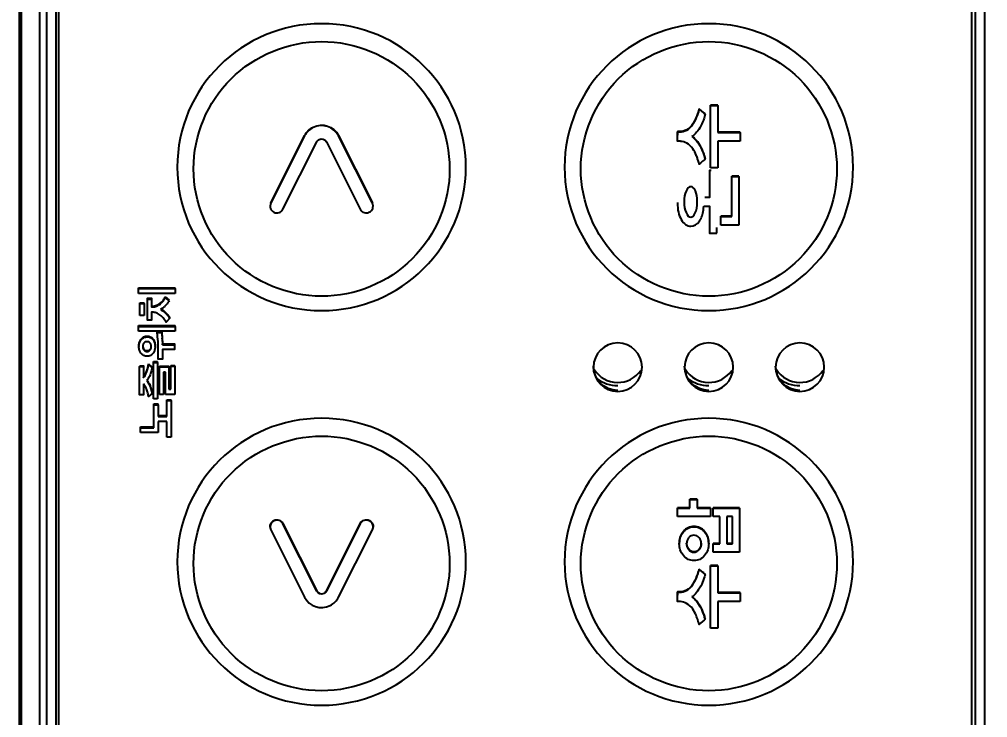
# Model space of a CAD drawing. Header units: millimetres. Extents: x 28 to 2974, y 8 to 3716.
# Drawn here: x 919.9 to 973.6, y 1192.7 to 1231.4 of the extents above; entities that cross this region are included whole.
import ezdxf

# ---------------------------------------------------------------- set-up
doc = ezdxf.new("R2010")
doc.units = ezdxf.units.MM
doc.layers.get('Defpoints').update_dxf_attribs({"linetype": 'CONTINUOUS'})
doc.layers.add('1LINE', color=7, linetype='CONTINUOUS')
doc.styles.add('Annotative', font='malgun.ttf')
doc.dimstyles.new('WOO', dxfattribs={"dimtxt": 20, "dimasz": 2, "dimexe": 1.25, "dimexo": 0.3, "dimgap": 1, "dimtad": 1, "dimdec": 1, "dimzin": 1, "dimdsep": 46, "dimtxsty": 'Annotative', "dimcen": 0, "dimclrd": 1, "dimclre": 1, "dimclrt": 2, "dimadec": 0, "dimazin": 0, "dimtfac": 1, "dimtdec": 1, "dimtofl": 0, "dimtmove": 0, "dimatfit": 3, "dimfxl": 0, "dimarcsym": 0})

# ---------------------------------------------------------------- blocks, each defined once
blk = doc.blocks.new('*D14')
at = {"layer": '1LINE', "color": 1, "lineweight": -2}
for p, q in [((919.938, 1293.155), (919.938, 1507.211)), ((1389.18, 1168.858), (1389.18, 1507.211)), ((921.938, 1505.961), (1387.18, 1505.961))]:
    blk.add_line(p, q, dxfattribs=at)
at = {"layer": '1LINE', "color": 1}
for points in [[(921.938, 1506.294), (921.938, 1505.627), (919.938, 1505.961)], [(1387.18, 1506.294), (1387.18, 1505.627), (1389.18, 1505.961)]]:
    blk.add_solid(points, dxfattribs=at)
at = {"layer": 'Defpoints', "color": 0}
for p in [(1389.18, 1505.961), (919.938, 1292.855), (1389.18, 1168.558)]:
    blk.add_point(p, dxfattribs=at)
at = {"layer": '1LINE', "color": 2, "insert": (1154.559, 1517.294), "char_height": 20, "attachment_point": 5, "style": 'Annotative'}
blk.add_mtext('469', dxfattribs=at)

msp = doc.modelspace()

# ---------------------------------------------------------------- linework, layer by layer
at = {"layer": '1LINE', "linetype": 'Continuous'}
for p, q in [((919.863, 1071.253), (919.863, 1294.559)), ((919.903, 1071.223), (919.903, 1293.064)), ((919.973, 1070.803), (919.973, 1292.645)), ((920.973, 1292.57), (920.973, 1070.7)), ((921.883, 1266.099), (921.883, 1070.674)), ((972.883, 1070.674), (972.883, 1266.099)), ((921.383, 1070.622), (921.383, 1266.047)), ((973.383, 1266.047), (973.383, 1070.622)), ((957.841, 1226.213), (957.561, 1226.449)), ((957.561, 1226.428), (957.561, 1226.449)), ((958.596, 1226.653), (958.197, 1226.653)), ((958.197, 1226.632), (958.197, 1226.653)), ((958.596, 1226.632), (958.596, 1226.653)), ((957.443, 1226.051), (957.443, 1226.072)), ((957.841, 1226.192), (957.841, 1226.213)), ((957.893, 1226.149), (957.893, 1226.17)), ((936.153, 1225.41), (936.153, 1225.431)), ((956.868, 1225.263), (956.868, 1225.284)), ((957.209, 1225.587), (957.209, 1225.608)), ((957.245, 1225.642), (957.245, 1225.663)), ((933.808, 1221.231), (935.683, 1224.964)), ((937.56, 1224.964), (939.436, 1221.231)), ((956.425, 1225.162), (956.425, 1225.183)), ((957.361, 1224.73), (957.361, 1224.751)), ((959.841, 1225.148), (958.596, 1225.148)), ((959.841, 1225.127), (959.841, 1225.148)), ((956.364, 1224.645), (956.364, 1224.666)), ((956.367, 1224.644), (956.367, 1224.644)), ((957.592, 1224.416), (957.592, 1224.437)), ((957.794, 1223.989), (957.794, 1224.01)), ((957.868, 1223.761), (957.868, 1223.782)), ((957.893, 1223.662), (957.893, 1223.682)), ((959.762, 1222.719), (959.363, 1222.719)), ((959.363, 1222.698), (959.363, 1222.719)), ((959.762, 1222.698), (959.762, 1222.719)), ((933.768, 1221.071), (933.768, 1221.038)), ((939.476, 1221.039), (939.476, 1221.072)), ((959.363, 1220.488), (958.766, 1220.488)), ((958.766, 1220.467), (958.766, 1220.488)), ((926.467, 1216.479), (926.467, 1216.52)), ((928.506, 1216.479), (928.506, 1216.52)), ((926.55, 1215.654), (926.55, 1215.695)), ((926.777, 1215.654), (926.777, 1215.695)), ((927.695, 1215.643), (927.695, 1215.685)), ((927.851, 1215.804), (927.851, 1215.846)), ((927.955, 1215.972), (927.955, 1216.013)), ((927.472, 1215.511), (927.472, 1215.553)), ((927.813, 1215.246), (927.813, 1215.288)), ((927.969, 1215.114), (927.969, 1215.156)), ((928.1, 1214.97), (928.1, 1215.012)), ((928.198, 1214.829), (928.198, 1214.871)), ((926.467, 1214.38), (926.467, 1214.422)), ((927.503, 1214.043), (927.503, 1214.085)), ((928.506, 1214.38), (928.506, 1214.422)), ((926.521, 1213.457), (926.521, 1213.499)), ((926.594, 1213.612), (926.594, 1213.654)), ((926.753, 1213.756), (926.753, 1213.798)), ((927.124, 1213.764), (927.124, 1213.806)), ((927.266, 1213.649), (927.266, 1213.691)), ((927.357, 1213.483), (927.357, 1213.525)), ((927.784, 1213.693), (927.784, 1213.735)), ((926.495, 1213.306), (926.495, 1213.264)), ((926.787, 1213.059), (926.787, 1213.1)), ((927.101, 1213.059), (927.101, 1213.1)), ((927.389, 1213.264), (927.389, 1213.306)), ((927.797, 1213.366), (927.797, 1213.407)), ((928.46, 1213.407), (928.46, 1213.366)), ((927.303, 1212.386), (927.303, 1212.428)), ((927.523, 1212.386), (927.523, 1212.428)), ((926.741, 1212.149), (926.741, 1212.19)), ((926.741, 1211.854), (926.741, 1211.812)), ((926.916, 1211.83), (926.916, 1211.872)), ((926.986, 1212.055), (926.986, 1212.097)), ((927.027, 1212.255), (927.027, 1212.297)), ((927.215, 1212.1), (927.215, 1212.142)), ((927.637, 1212.133), (927.637, 1212.174)), ((928.154, 1212.133), (928.154, 1212.174)), ((928.27, 1212.18), (928.27, 1212.222)), ((928.482, 1212.18), (928.482, 1212.222)), ((926.832, 1211.662), (926.832, 1211.704)), ((927.013, 1211.248), (927.013, 1211.29)), ((927.115, 1211.04), (927.115, 1211.082)), ((927.185, 1210.805), (927.185, 1210.847)), ((926.523, 1210.599), (926.523, 1210.641)), ((926.523, 1210.599), (926.523, 1210.595)), ((927.215, 1210.643), (927.215, 1210.685)), ((928.043, 1210.266), (928.043, 1210.307)), ((928.277, 1210.266), (928.277, 1210.307)), ((927.317, 1210.037), (927.317, 1210.079)), ((927.552, 1210.037), (927.552, 1210.079)), ((926.576, 1208.764), (926.576, 1208.806)), ((957.449, 1204.801), (957.05, 1204.801)), ((957.05, 1204.78), (957.05, 1204.801)), ((957.449, 1204.78), (957.449, 1204.801)), ((957.05, 1204.325), (956.358, 1204.325)), ((956.358, 1204.304), (956.358, 1204.325)), ((958.188, 1204.325), (957.449, 1204.325)), ((958.188, 1204.304), (958.188, 1204.325)), ((959.796, 1204.325), (958.342, 1204.325)), ((958.342, 1204.304), (958.342, 1204.325)), ((959.796, 1204.304), (959.796, 1204.325)), ((933.768, 1203.294), (933.768, 1203.261)), ((933.975, 1203.6), (933.975, 1203.621)), ((934.478, 1203.455), (936.355, 1199.723)), ((936.89, 1199.723), (938.767, 1203.455)), ((939.27, 1203.6), (939.27, 1203.621)), ((939.477, 1203.26), (939.477, 1203.293)), ((956.683, 1202.986), (956.683, 1203.007)), ((957.862, 1202.986), (957.862, 1203.007)), ((956.457, 1202.365), (956.457, 1202.32)), ((958.089, 1202.32), (958.089, 1202.365)), ((958.701, 1202.345), (958.342, 1202.345)), ((958.342, 1202.324), (958.342, 1202.345)), ((959.409, 1202.345), (959.089, 1202.345)), ((956.979, 1202.003), (956.979, 1202.024)), ((957.556, 1202.003), (957.556, 1202.024)), ((958.591, 1201.131), (958.192, 1201.131)), ((958.192, 1201.11), (958.192, 1201.131)), ((958.591, 1201.11), (958.591, 1201.131)), ((957.556, 1200.906), (957.556, 1200.927)), ((957.887, 1200.626), (957.887, 1200.647)), ((957.204, 1200.065), (957.204, 1200.085)), ((957.438, 1200.528), (957.438, 1200.549)), ((936.756, 1199.569), (936.756, 1199.59)), ((956.42, 1199.64), (956.42, 1199.661)), ((956.862, 1199.741), (956.862, 1199.762)), ((959.835, 1199.626), (958.591, 1199.626)), ((959.835, 1199.605), (959.835, 1199.626)), ((956.358, 1199.123), (956.358, 1199.144)), ((957.356, 1199.208), (957.356, 1199.229)), ((957.587, 1198.894), (957.587, 1198.915)), ((957.789, 1198.467), (957.789, 1198.488)), ((957.863, 1198.239), (957.863, 1198.26)), ((957.887, 1198.139), (957.887, 1198.16))]:
    msp.add_line(p, q, dxfattribs=at)
for centre, start, end in [((953.05, 1212.823), 212.625, 325.2234), ((958.1, 1212.823), 212.7009, 325.3809), ((963.15, 1212.823), 212.67, 325.319)]:
    msp.add_arc(centre, 1.55, start, end, dxfattribs=at)
for centre, start_param in [((953.05, 1213.065), 4.05865), ((958.1, 1213.065), 4.059043), ((963.15, 1213.065), 4.058945)]:
    msp.add_ellipse(centre, major_axis=(1.975, 0), ratio=0.994522, start_param=start_param, end_param=4.712393, dxfattribs=at)
for points, knots in [([(925.289, 1062.226), (923.207, 1064.56), (922.059, 1067.565), (922.059, 1070.686), (922.059, 1070.686), (922.059, 1266.111), (922.059, 1266.111), (922.059, 1279.985), (933.409, 1291.271), (961.31, 1291.271), (972.659, 1279.985), (972.659, 1266.111), (972.659, 1266.111), (972.659, 1070.686), (972.659, 1070.686)], [0, 0, 0, 0, 0.2, 0.2, 0.2, 0.4, 0.4, 0.4, 0.6, 0.6, 0.8, 0.8, 0.8, 1, 1, 1, 1]), ([(936.622, 1215.255), (932.204, 1215.255), (928.622, 1218.816), (928.622, 1227.605), (932.204, 1231.167), (941.041, 1231.167), (944.622, 1227.605), (944.622, 1218.816), (941.041, 1215.255), (936.622, 1215.255)], [0, 0, 0, 0, 0.25, 0.25, 0.5, 0.5, 0.75, 0.75, 1, 1, 1, 1]), ([(958.097, 1215.255), (953.679, 1215.255), (950.097, 1218.816), (950.097, 1227.605), (953.679, 1231.167), (962.515, 1231.167), (966.097, 1227.605), (966.097, 1218.816), (962.515, 1215.255), (958.097, 1215.255)], [0, 0, 0, 0, 0.25, 0.25, 0.5, 0.5, 0.75, 0.75, 1, 1, 1, 1]), ([(936.622, 1216.055), (938.498, 1216.055), (940.32, 1216.807), (942.97, 1219.445), (943.723, 1221.275), (943.722, 1224.961), (942.955, 1226.803), (940.336, 1229.41), (938.502, 1230.176), (934.751, 1230.179), (932.913, 1229.413), (930.291, 1226.807), (929.523, 1224.981), (929.522, 1221.256), (930.29, 1219.429), (932.908, 1216.823), (934.746, 1216.055), (936.622, 1216.055)], [0, 0, 0, 0, 0.125, 0.125, 0.25, 0.25, 0.375, 0.375, 0.5, 0.5, 0.625, 0.625, 0.75, 0.75, 0.875, 0.875, 1, 1, 1, 1]), ([(958.097, 1216.055), (959.973, 1216.055), (961.795, 1216.807), (964.445, 1219.445), (965.198, 1221.276), (965.196, 1224.961), (964.429, 1226.804), (961.81, 1229.41), (959.976, 1230.176), (956.225, 1230.178), (954.387, 1229.413), (951.766, 1226.806), (950.997, 1224.98), (950.996, 1221.255), (951.765, 1219.429), (954.383, 1216.823), (956.221, 1216.055), (958.097, 1216.055)], [0, 0, 0, 0, 0.125, 0.125, 0.25, 0.25, 0.375, 0.375, 0.5, 0.5, 0.625, 0.625, 0.75, 0.75, 0.875, 0.875, 1, 1, 1, 1]), ([(957.841, 1226.192), (957.872, 1226.166), (957.893, 1226.149), (957.893, 1226.149), (957.877, 1226.073), (957.844, 1225.963), (957.794, 1225.82)], [0, 0, 0, 0, 0.2, 0.2, 0.2, 1, 1, 1, 1]), ([(956.868, 1225.284), (956.74, 1225.217), (956.613, 1225.183), (956.486, 1225.183), (956.486, 1225.183), (956.456, 1225.183), (956.425, 1225.183)], [0, 0, 0, 0, 0.666667, 0.666667, 0.666667, 1, 1, 1, 1]), ([(957.245, 1225.663), (957.242, 1225.658), (957.239, 1225.654), (957.233, 1225.644), (957.23, 1225.64), (957.221, 1225.626), (957.215, 1225.617), (957.209, 1225.608)], [0, 0, 0, 0, 0.250622, 0.250622, 0.501244, 0.501244, 1, 1, 1, 1]), ([(956.364, 1224.692), (956.364, 1224.82), (956.364, 1225.162), (956.364, 1225.162), (956.364, 1225.162), (956.394, 1225.162), (956.425, 1225.162)], [0, 0, 0, 0, 0.619048, 0.619048, 0.619048, 1, 1, 1, 1]), ([(956.425, 1225.162), (956.456, 1225.162), (956.486, 1225.162), (956.486, 1225.162), (956.613, 1225.162), (956.74, 1225.196), (956.868, 1225.263)], [0, 0, 0, 0, 0.333333, 0.333333, 0.333333, 1, 1, 1, 1]), ([(956.367, 1224.644), (956.365, 1224.644), (956.364, 1224.644), (956.364, 1224.644), (956.364, 1224.644), (956.364, 1224.662), (956.364, 1224.692)], [0, 0, 0, 0, 0.333179, 0.333179, 0.333179, 1, 1, 1, 1]), ([(956.534, 1224.642), (956.518, 1224.643), (956.502, 1224.644), (956.486, 1224.644), (956.486, 1224.644), (956.387, 1224.644), (956.367, 1224.644)], [0, 0, 0, 0, 0.122135, 0.122135, 0.122135, 1, 1, 1, 1]), ([(957.565, 1223.385), (957.562, 1223.383), (957.561, 1223.382), (957.561, 1223.382), (957.549, 1223.437), (957.53, 1223.504), (957.504, 1223.583)], [0, 0, 0, 0, 0.095238, 0.095238, 0.095238, 1, 1, 1, 1]), ([(958.155, 1223.017), (958.144, 1223.017), (958.138, 1223.017), (958.138, 1223.017), (958.138, 1223.017), (958.138, 1221.527), (958.138, 1221.527), (958.138, 1221.527), (957.958, 1221.527), (957.868, 1221.527)], [0, 0, 0, 0, 0.066667, 0.066667, 0.066667, 0.6, 0.6, 0.6, 1, 1, 1, 1]), ([(957.35, 1221.901), (957.277, 1222.053), (957.192, 1222.129), (957.095, 1222.129), (956.992, 1222.129), (956.905, 1222.048), (956.834, 1221.887)], [0, 0, 0, 0, 0.5, 0.5, 0.5, 1, 1, 1, 1]), ([(956.834, 1221.887), (956.763, 1221.726), (956.727, 1221.526), (956.727, 1221.288), (956.727, 1221.055), (956.762, 1220.855), (956.832, 1220.689)], [0, 0, 0, 0, 0.5, 0.5, 0.5, 1, 1, 1, 1]), ([(957.347, 1220.671), (957.422, 1220.826), (957.458, 1221.031), (957.458, 1221.545), (957.422, 1221.749), (957.35, 1221.901)], [0, 0, 0, 0, 0.5, 0.5, 1, 1, 1, 1]), ([(957.818, 1221.045), (957.818, 1221.045), (958.138, 1221.045), (958.138, 1221.045), (958.138, 1221.045), (958.138, 1219.559), (958.138, 1219.559), (958.138, 1219.559), (958.537, 1219.559), (958.537, 1219.559)], [0, 0, 0, 0, 0.333333, 0.333333, 0.333333, 0.666667, 0.666667, 0.666667, 1, 1, 1, 1]), ([(956.832, 1220.689), (956.902, 1220.522), (956.988, 1220.439), (957.091, 1220.439), (957.188, 1220.439), (957.274, 1220.517), (957.347, 1220.671)], [0, 0, 0, 0, 0.5, 0.5, 0.5, 1, 1, 1, 1]), ([(956.565, 1220.302), (956.708, 1220.061), (956.883, 1219.94), (957.091, 1219.94), (957.275, 1219.94), (957.436, 1220.031), (957.573, 1220.215)], [0, 0, 0, 0, 0.5, 0.5, 0.5, 1, 1, 1, 1]), ([(926.96, 1215.057), (926.96, 1215.402), (926.96, 1215.938), (926.96, 1215.938), (926.96, 1215.938), (927.192, 1215.938), (927.192, 1215.938), (927.192, 1215.938), (927.192, 1215.554), (927.192, 1215.509)], [0, 0, 0, 0, 0.259007, 0.259007, 0.259007, 0.640767, 0.640767, 0.640767, 1, 1, 1, 1]), ([(927.342, 1215.158), (927.307, 1215.165), (927.274, 1215.168), (927.243, 1215.168), (927.243, 1215.168), (927.192, 1215.168), (927.192, 1215.168), (927.192, 1215.168), (927.192, 1214.732), (927.192, 1214.732), (927.192, 1214.732), (926.96, 1214.732), (926.96, 1214.732), (926.96, 1214.732), (926.96, 1215.896), (926.96, 1215.896), (926.96, 1215.896), (927.192, 1215.896), (927.192, 1215.896), (927.192, 1215.896), (927.192, 1215.462), (927.192, 1215.462), (927.192, 1215.462), (927.243, 1215.462), (927.243, 1215.462), (927.309, 1215.462), (927.385, 1215.479), (927.472, 1215.511)], [0, 0, 0, 0, 0.058824, 0.058824, 0.058824, 0.176471, 0.176471, 0.176471, 0.294118, 0.294118, 0.294118, 0.411765, 0.411765, 0.411765, 0.529412, 0.529412, 0.529412, 0.647059, 0.647059, 0.647059, 0.764706, 0.764706, 0.764706, 0.882353, 0.882353, 0.882353, 1, 1, 1, 1]), ([(927.217, 1215.504), (927.23, 1215.504), (927.243, 1215.504), (927.243, 1215.504), (927.309, 1215.504), (927.385, 1215.521), (927.472, 1215.553)], [0, 0, 0, 0, 0.338615, 0.338615, 0.338615, 1, 1, 1, 1]), ([(928.198, 1214.829), (928.198, 1214.829), (928.01, 1214.612), (928.01, 1214.612), (927.981, 1214.666), (927.936, 1214.732), (927.877, 1214.809)], [0, 0, 0, 0, 0.5, 0.5, 0.5, 1, 1, 1, 1]), ([(927.503, 1214.085), (927.503, 1214.085), (927.741, 1214.085), (927.741, 1214.085), (927.76, 1214.002), (927.774, 1213.885), (927.784, 1213.735)], [0, 0, 0, 0, 0.5, 0.5, 0.5, 1, 1, 1, 1]), ([(927.503, 1214.043), (927.503, 1214.043), (927.741, 1214.043), (927.741, 1214.043), (927.76, 1213.96), (927.774, 1213.844), (927.784, 1213.693)], [0, 0, 0, 0, 0.5, 0.5, 0.5, 1, 1, 1, 1]), ([(926.787, 1213.471), (926.736, 1213.429), (926.711, 1213.359), (926.711, 1213.17), (926.736, 1213.101), (926.787, 1213.059)], [0, 0, 0, 0, 0.5, 0.5, 1, 1, 1, 1]), ([(926.753, 1213.798), (926.816, 1213.831), (926.881, 1213.847), (926.949, 1213.847), (927.011, 1213.847), (927.069, 1213.834), (927.124, 1213.806)], [0, 0, 0, 0, 0.5, 0.5, 0.5, 1, 1, 1, 1]), ([(926.753, 1213.756), (926.816, 1213.789), (926.881, 1213.805), (926.949, 1213.805), (927.011, 1213.805), (927.069, 1213.792), (927.124, 1213.764)], [0, 0, 0, 0, 0.5, 0.5, 0.5, 1, 1, 1, 1]), ([(927.101, 1213.471), (927.05, 1213.512), (926.998, 1213.533), (926.89, 1213.533), (926.838, 1213.512), (926.787, 1213.471)], [0, 0, 0, 0, 0.5, 0.5, 1, 1, 1, 1]), ([(927.101, 1213.059), (927.151, 1213.101), (927.176, 1213.17), (927.176, 1213.359), (927.151, 1213.429), (927.101, 1213.471)], [0, 0, 0, 0, 0.5, 0.5, 1, 1, 1, 1]), ([(927.357, 1213.525), (927.379, 1213.46), (927.389, 1213.388), (927.389, 1213.301), (927.389, 1213.297), (927.389, 1213.292)], [0, 0, 0, 0, 0.936849, 0.936849, 1, 1, 1, 1]), ([(927.357, 1213.483), (927.379, 1213.418), (927.389, 1213.346), (927.389, 1213.264), (927.389, 1213.194), (927.381, 1213.131), (927.365, 1213.073)], [0, 0, 0, 0, 0.5, 0.5, 0.5, 1, 1, 1, 1]), ([(927.797, 1213.366), (927.797, 1213.366), (928.46, 1213.366), (928.46, 1213.366), (928.46, 1213.366), (928.46, 1213.1), (928.46, 1213.1), (928.46, 1213.1), (927.8, 1213.1), (927.8, 1213.1), (927.8, 1213.1), (927.8, 1212.561), (927.8, 1212.561), (927.8, 1212.561), (927.563, 1212.561), (927.563, 1212.561), (927.563, 1212.561), (927.563, 1213.188), (927.563, 1213.189), (927.563, 1213.323), (927.556, 1213.486), (927.541, 1213.678)], [0, 0, 0, 0, 0.142857, 0.142857, 0.142857, 0.285714, 0.285714, 0.285714, 0.428571, 0.428571, 0.428571, 0.571429, 0.571429, 0.571429, 0.714286, 0.714286, 0.714286, 0.857143, 0.857143, 0.857143, 1, 1, 1, 1]), ([(953.047, 1210.779), (952.301, 1210.779), (951.696, 1211.38), (951.696, 1212.863), (952.301, 1213.465), (953.792, 1213.465), (954.397, 1212.863), (954.397, 1211.38), (953.792, 1210.779), (953.047, 1210.779)], [0, 0, 0, 0, 0.25, 0.25, 0.5, 0.5, 0.75, 0.75, 1, 1, 1, 1]), ([(958.097, 1210.779), (957.351, 1210.779), (956.747, 1211.38), (956.747, 1212.863), (957.351, 1213.465), (958.843, 1213.465), (959.447, 1212.863), (959.447, 1211.38), (958.843, 1210.779), (958.097, 1210.779)], [0, 0, 0, 0, 0.25, 0.25, 0.5, 0.5, 0.75, 0.75, 1, 1, 1, 1]), ([(963.147, 1210.779), (962.401, 1210.779), (961.797, 1211.38), (961.797, 1212.863), (962.401, 1213.465), (963.893, 1213.465), (964.497, 1212.863), (964.497, 1211.38), (963.893, 1210.779), (963.147, 1210.779)], [0, 0, 0, 0, 0.25, 0.25, 0.5, 0.5, 0.75, 0.75, 1, 1, 1, 1]), ([(926.524, 1213.061), (926.504, 1213.123), (926.495, 1213.19), (926.495, 1213.264), (926.495, 1213.334), (926.504, 1213.4), (926.521, 1213.457)], [0, 0, 0, 0, 0.5, 0.5, 0.5, 1, 1, 1, 1]), ([(926.787, 1213.1), (926.838, 1213.058), (926.89, 1213.036), (926.998, 1213.036), (927.05, 1213.058), (927.101, 1213.1)], [0, 0, 0, 0, 0.5, 0.5, 1, 1, 1, 1]), ([(926.787, 1213.059), (926.838, 1213.016), (926.89, 1212.994), (926.998, 1212.994), (927.05, 1213.016), (927.101, 1213.059)], [0, 0, 0, 0, 0.5, 0.5, 1, 1, 1, 1]), ([(927.797, 1213.407), (927.797, 1213.407), (928.46, 1213.407), (928.46, 1213.407), (928.46, 1213.407), (928.46, 1213.379), (928.46, 1213.34)], [0, 0, 0, 0, 0.7522, 0.7522, 0.7522, 1, 1, 1, 1]), ([(927.143, 1212.775), (927.083, 1212.741), (927.018, 1212.723), (926.882, 1212.723), (926.82, 1212.738), (926.76, 1212.77)], [0, 0, 0, 0, 0.5, 0.5, 1, 1, 1, 1]), ([(926.741, 1210.705), (926.741, 1210.64), (926.741, 1210.595), (926.741, 1210.595), (926.741, 1210.595), (926.523, 1210.595), (926.523, 1210.595), (926.523, 1210.595), (926.523, 1212.149), (926.523, 1212.149), (926.523, 1212.149), (926.534, 1212.149), (926.551, 1212.149)], [0, 0, 0, 0, 0.109374, 0.109374, 0.109374, 0.509913, 0.509913, 0.509913, 0.910452, 0.910452, 0.910452, 1, 1, 1, 1]), ([(926.551, 1212.19), (926.609, 1212.19), (926.741, 1212.19), (926.741, 1212.19), (926.741, 1212.19), (926.741, 1211.93), (926.741, 1211.753)], [0, 0, 0, 0, 0.54098, 0.54098, 0.54098, 1, 1, 1, 1]), ([(926.551, 1212.149), (926.609, 1212.149), (926.741, 1212.149), (926.741, 1212.149), (926.741, 1212.149), (926.741, 1211.888), (926.741, 1211.711)], [0, 0, 0, 0, 0.54098, 0.54098, 0.54098, 1, 1, 1, 1]), ([(927.027, 1212.297), (927.027, 1212.297), (927.215, 1212.142), (927.215, 1212.142), (927.215, 1212.135), (927.214, 1212.127), (927.213, 1212.119)], [0, 0, 0, 0, 0.835571, 0.835571, 0.835571, 1, 1, 1, 1]), ([(927.027, 1212.255), (927.027, 1212.255), (927.215, 1212.1), (927.215, 1212.1), (927.213, 1212.065), (927.202, 1212.011), (927.185, 1211.94)], [0, 0, 0, 0, 0.5, 0.5, 0.5, 1, 1, 1, 1]), ([(953.047, 1210.831), (952.301, 1210.831), (951.696, 1211.432), (951.696, 1212.174), (951.696, 1212.174), (951.696, 1212.174)], [0, 0, 0, 0, 0.999875, 0.999875, 1, 1, 1, 1]), ([(958.097, 1210.831), (957.351, 1210.831), (956.747, 1211.432), (956.747, 1212.174), (956.747, 1212.174), (956.747, 1212.174)], [0, 0, 0, 0, 0.999875, 0.999875, 1, 1, 1, 1]), ([(963.147, 1210.831), (962.401, 1210.831), (961.797, 1211.432), (961.797, 1212.174), (961.797, 1212.174), (961.797, 1212.174)], [0, 0, 0, 0, 0.999875, 0.999875, 1, 1, 1, 1]), ([(926.741, 1211.711), (926.741, 1211.619), (926.741, 1211.549), (926.741, 1211.549), (926.748, 1211.555), (926.756, 1211.563), (926.764, 1211.571)], [0, 0, 0, 0, 0.563209, 0.563209, 0.563209, 1, 1, 1, 1]), ([(927.215, 1210.643), (927.215, 1210.643), (927.027, 1210.489), (927.027, 1210.489), (927.02, 1210.541), (927.007, 1210.608), (926.986, 1210.688)], [0, 0, 0, 0, 0.5, 0.5, 0.5, 1, 1, 1, 1]), ([(936.622, 1193.375), (932.204, 1193.375), (928.622, 1196.937), (928.622, 1205.725), (932.204, 1209.287), (941.041, 1209.287), (944.622, 1205.725), (944.622, 1196.937), (941.041, 1193.375), (936.622, 1193.375)], [0, 0, 0, 0, 0.25, 0.25, 0.5, 0.5, 0.75, 0.75, 1, 1, 1, 1]), ([(958.097, 1193.375), (953.679, 1193.375), (950.097, 1196.937), (950.097, 1205.725), (953.679, 1209.287), (962.515, 1209.287), (966.097, 1205.725), (966.097, 1196.937), (962.515, 1193.375), (958.097, 1193.375)], [0, 0, 0, 0, 0.25, 0.25, 0.5, 0.5, 0.75, 0.75, 1, 1, 1, 1]), ([(936.622, 1194.176), (938.498, 1194.176), (940.32, 1194.927), (942.97, 1197.565), (943.723, 1199.396), (943.722, 1203.081), (942.955, 1204.924), (940.336, 1207.531), (938.502, 1208.297), (934.751, 1208.299), (932.913, 1207.534), (930.291, 1204.927), (929.523, 1203.101), (929.522, 1199.376), (930.29, 1197.55), (932.908, 1194.944), (934.746, 1194.176), (936.622, 1194.176)], [0, 0, 0, 0, 0.125, 0.125, 0.25, 0.25, 0.375, 0.375, 0.5, 0.5, 0.625, 0.625, 0.75, 0.75, 0.875, 0.875, 1, 1, 1, 1]), ([(958.097, 1194.176), (959.973, 1194.176), (961.795, 1194.928), (964.445, 1197.566), (965.198, 1199.396), (965.196, 1203.082), (964.429, 1204.924), (961.81, 1207.531), (959.976, 1208.297), (956.225, 1208.299), (954.387, 1207.534), (951.766, 1204.927), (950.997, 1203.101), (950.996, 1199.376), (951.765, 1197.55), (954.383, 1194.944), (956.221, 1194.176), (958.097, 1194.176)], [0, 0, 0, 0, 0.125, 0.125, 0.25, 0.25, 0.375, 0.375, 0.5, 0.5, 0.625, 0.625, 0.75, 0.75, 0.875, 0.875, 1, 1, 1, 1]), ([(957.862, 1203.007), (957.711, 1203.197), (957.514, 1203.292), (957.029, 1203.292), (956.833, 1203.197), (956.683, 1203.007)], [0, 0, 0, 0, 0.5, 0.5, 1, 1, 1, 1]), ([(956.683, 1202.986), (956.833, 1203.176), (957.029, 1203.271), (957.514, 1203.271), (957.711, 1203.176), (957.862, 1202.986)], [0, 0, 0, 0, 0.5, 0.5, 1, 1, 1, 1]), ([(956.683, 1201.678), (956.532, 1201.868), (956.457, 1202.086), (956.457, 1202.578), (956.532, 1202.796), (956.683, 1202.986)], [0, 0, 0, 0, 0.5, 0.5, 1, 1, 1, 1]), ([(957.556, 1202.66), (957.474, 1202.756), (957.376, 1202.803), (957.15, 1202.803), (957.055, 1202.756), (956.977, 1202.66)], [0, 0, 0, 0, 0.5, 0.5, 1, 1, 1, 1]), ([(958.089, 1202.352), (958.089, 1202.352), (958.089, 1202.353), (958.089, 1202.599), (958.014, 1202.817), (957.862, 1203.007)], [0, 0, 0, 0, 0.001622, 0.001622, 1, 1, 1, 1]), ([(957.862, 1202.986), (958.014, 1202.796), (958.089, 1202.578), (958.089, 1202.088), (958.014, 1201.871), (957.864, 1201.68)], [0, 0, 0, 0, 0.5, 0.5, 1, 1, 1, 1]), ([(956.977, 1202.66), (956.899, 1202.564), (956.86, 1202.455), (956.86, 1202.209), (956.9, 1202.099), (956.979, 1202.003)], [0, 0, 0, 0, 0.5, 0.5, 1, 1, 1, 1]), ([(956.979, 1202.024), (956.9, 1202.12), (956.86, 1202.23), (956.86, 1202.353), (956.86, 1202.353), (956.86, 1202.353)], [0, 0, 0, 0, 0.998562, 0.998562, 1, 1, 1, 1]), ([(957.556, 1202.003), (957.638, 1202.099), (957.678, 1202.209), (957.678, 1202.455), (957.638, 1202.564), (957.556, 1202.66)], [0, 0, 0, 0, 0.5, 0.5, 1, 1, 1, 1]), ([(957.678, 1202.353), (957.678, 1202.353), (957.678, 1202.353), (957.678, 1202.23), (957.638, 1202.12), (957.556, 1202.024)], [0, 0, 0, 0, 0.000654, 0.000654, 1, 1, 1, 1]), ([(957.864, 1201.68), (957.714, 1201.488), (957.516, 1201.393), (957.029, 1201.393), (956.833, 1201.488), (956.683, 1201.678)], [0, 0, 0, 0, 0.5, 0.5, 1, 1, 1, 1]), ([(957.556, 1202.024), (957.474, 1201.929), (957.376, 1201.881), (957.153, 1201.881), (957.058, 1201.929), (956.979, 1202.024)], [0, 0, 0, 0, 0.5, 0.5, 1, 1, 1, 1]), ([(956.979, 1202.003), (957.058, 1201.908), (957.153, 1201.861), (957.376, 1201.861), (957.474, 1201.908), (957.556, 1202.003)], [0, 0, 0, 0, 0.5, 0.5, 1, 1, 1, 1]), ([(957.813, 1200.71), (957.788, 1200.73), (957.764, 1200.751), (957.678, 1200.823), (957.6, 1200.86), (957.556, 1200.927)], [0, 0, 0, 0, 0.285832, 0.285832, 1, 1, 1, 1]), ([(957.556, 1200.906), (957.556, 1200.906), (957.887, 1200.626), (957.887, 1200.626), (957.872, 1200.55), (957.839, 1200.441), (957.789, 1200.299)], [0, 0, 0, 0, 0.5, 0.5, 0.5, 1, 1, 1, 1]), ([(956.42, 1199.661), (956.389, 1199.661), (956.358, 1199.661), (956.358, 1199.661), (956.358, 1199.661), (956.358, 1199.581), (956.358, 1199.484)], [0, 0, 0, 0, 0.560041, 0.560041, 0.560041, 1, 1, 1, 1]), ([(956.529, 1199.12), (956.513, 1199.121), (956.497, 1199.122), (956.481, 1199.122), (956.481, 1199.122), (956.358, 1199.122), (956.358, 1199.122), (956.358, 1199.122), (956.358, 1199.64), (956.358, 1199.64), (956.358, 1199.64), (956.389, 1199.64), (956.42, 1199.64)], [0, 0, 0, 0, 0.047619, 0.047619, 0.047619, 0.428571, 0.428571, 0.428571, 0.809524, 0.809524, 0.809524, 1, 1, 1, 1]), ([(956.862, 1199.762), (956.735, 1199.694), (956.607, 1199.661), (956.481, 1199.661), (956.481, 1199.661), (956.451, 1199.661), (956.42, 1199.661)], [0, 0, 0, 0, 0.666667, 0.666667, 0.666667, 1, 1, 1, 1]), ([(956.42, 1199.64), (956.451, 1199.64), (956.481, 1199.64), (956.481, 1199.64), (956.607, 1199.64), (956.735, 1199.674), (956.862, 1199.741)], [0, 0, 0, 0, 0.333333, 0.333333, 0.333333, 1, 1, 1, 1]), ([(957.559, 1197.864), (957.557, 1197.861), (957.556, 1197.86), (957.556, 1197.86), (957.535, 1197.952), (957.496, 1198.079), (957.438, 1198.241)], [0, 0, 0, 0, 0.058824, 0.058824, 0.058824, 1, 1, 1, 1])]:
    msp.add_open_spline(points, degree=3, knots=knots, dxfattribs=at)
for points, degree in [([(957.561, 1226.449), (957.54, 1226.359), (957.5, 1226.234), (957.443, 1226.072)], 3), ([(957.443, 1226.051), (957.5, 1226.213), (957.54, 1226.338), (957.561, 1226.428)], 3), ([(957.561, 1226.428), (957.561, 1226.428), (957.748, 1226.271), (957.841, 1226.192)], 3), ([(958.197, 1226.632), (958.33, 1226.632), (958.463, 1226.632), (958.596, 1226.632)], 3), ([(958.197, 1223.174), (958.197, 1224.327), (958.197, 1225.479), (958.197, 1226.632)], 3), ([(958.596, 1226.632), (958.596, 1226.13), (958.596, 1225.629), (958.596, 1225.127)], 3), ([(957.443, 1226.072), (957.392, 1225.929), (957.326, 1225.793), (957.245, 1225.663)], 3), ([(957.245, 1225.642), (957.326, 1225.772), (957.392, 1225.908), (957.443, 1226.051)], 3), ([(957.794, 1225.82), (957.744, 1225.678), (957.677, 1225.536), (957.592, 1225.394)], 3), ([(957.891, 1226.171), (957.885, 1226.176), (957.867, 1226.192), (957.841, 1226.213)], 3), ([(935.683, 1224.964), (935.785, 1225.166), (935.95, 1225.329), (936.153, 1225.431)], 3), ([(936.153, 1225.41), (935.95, 1225.309), (935.785, 1225.145), (935.683, 1224.943)], 3), ([(936.153, 1225.431), (936.671, 1225.688), (937.301, 1225.48), (937.56, 1224.964)], 3), ([(937.56, 1224.943), (937.301, 1225.459), (936.671, 1225.667), (936.153, 1225.41)], 3), ([(957.209, 1225.608), (957.109, 1225.459), (956.995, 1225.35), (956.868, 1225.284)], 3), ([(956.868, 1225.263), (956.995, 1225.329), (957.109, 1225.438), (957.209, 1225.587)], 3), ([(957.209, 1225.587), (957.222, 1225.605), (957.233, 1225.623), (957.245, 1225.642)], 3), ([(957.592, 1225.394), (957.519, 1225.274), (957.442, 1225.169), (957.361, 1225.08)], 3), ([(935.683, 1224.943), (935.683, 1224.943), (933.808, 1221.21), (933.808, 1221.21)], 3), ([(935.683, 1224.943), (935.683, 1224.964)], 1), ([(936.354, 1224.609), (936.382, 1224.667), (936.43, 1224.714), (936.488, 1224.743)], 3), ([(936.488, 1224.743), (936.636, 1224.817), (936.815, 1224.758), (936.89, 1224.609)], 3), ([(937.56, 1224.943), (937.56, 1224.964)], 1), ([(939.436, 1221.21), (939.436, 1221.21), (937.56, 1224.943), (937.56, 1224.943)], 3), ([(956.364, 1225.183), (956.363, 1225.118), (956.363, 1225.054), (956.363, 1224.989)], 3), ([(956.425, 1225.183), (956.404, 1225.183), (956.384, 1225.183), (956.364, 1225.183)], 3), ([(957.361, 1225.08), (957.281, 1224.99), (957.213, 1224.932), (957.158, 1224.903)], 3), ([(957.158, 1224.903), (957.213, 1224.874), (957.281, 1224.817), (957.361, 1224.73)], 3), ([(957.361, 1224.751), (957.286, 1224.832), (957.223, 1224.887), (957.17, 1224.917)], 3), ([(957.592, 1224.437), (957.519, 1224.56), (957.442, 1224.665), (957.361, 1224.751)], 3), ([(958.596, 1225.127), (959.011, 1225.127), (959.426, 1225.127), (959.841, 1225.127)], 3), ([(959.841, 1225.127), (959.841, 1224.97), (959.841, 1224.813), (959.841, 1224.656)], 3), ([(934.478, 1220.878), (934.478, 1220.878), (936.354, 1224.609), (936.354, 1224.609)], 3), ([(936.89, 1224.609), (936.89, 1224.609), (938.766, 1220.878), (938.766, 1220.878)], 3), ([(956.364, 1224.713), (956.364, 1224.693), (956.364, 1224.679), (956.364, 1224.671)], 3), ([(956.868, 1224.545), (956.756, 1224.603), (956.645, 1224.635), (956.534, 1224.642)], 3), ([(957.209, 1224.223), (957.109, 1224.373), (956.995, 1224.48), (956.868, 1224.545)], 3), ([(957.395, 1223.884), (957.345, 1224.002), (957.282, 1224.115), (957.209, 1224.223)], 3), ([(957.361, 1224.73), (957.442, 1224.644), (957.519, 1224.539), (957.592, 1224.416)], 3), ([(957.794, 1224.01), (957.744, 1224.153), (957.677, 1224.295), (957.592, 1224.437)], 3), ([(957.592, 1224.416), (957.677, 1224.275), (957.744, 1224.132), (957.794, 1223.989)], 3), ([(959.841, 1224.656), (959.426, 1224.656), (959.011, 1224.656), (958.596, 1224.656)], 3), ([(958.596, 1224.656), (958.596, 1224.162), (958.596, 1223.668), (958.596, 1223.174)], 3), ([(957.443, 1223.764), (957.428, 1223.804), (957.412, 1223.844), (957.395, 1223.884)], 3), ([(957.504, 1223.583), (957.487, 1223.637), (957.466, 1223.697), (957.443, 1223.764)], 3), ([(957.868, 1223.782), (957.85, 1223.845), (957.825, 1223.921), (957.794, 1224.01)], 3), ([(957.794, 1223.989), (957.825, 1223.9), (957.85, 1223.824), (957.868, 1223.761)], 3), ([(957.893, 1223.682), (957.887, 1223.711), (957.879, 1223.744), (957.868, 1223.782)], 3), ([(957.868, 1223.761), (957.879, 1223.723), (957.887, 1223.69), (957.893, 1223.662)], 3), ([(957.893, 1223.662), (957.893, 1223.662), (957.601, 1223.416), (957.565, 1223.385)], 3), ([(958.596, 1223.174), (958.463, 1223.174), (958.33, 1223.174), (958.197, 1223.174)], 3), ([(958.23, 1223.017), (958.198, 1223.017), (958.171, 1223.017), (958.155, 1223.017)], 3), ([(959.363, 1222.698), (959.496, 1222.698), (959.629, 1222.698), (959.762, 1222.698)], 3), ([(959.363, 1220.467), (959.363, 1221.211), (959.363, 1221.955), (959.363, 1222.698)], 3), ([(959.762, 1222.698), (959.762, 1221.796), (959.762, 1220.893), (959.762, 1219.991)], 3), ([(933.808, 1221.21), (933.715, 1221.026), (933.789, 1220.803), (933.975, 1220.71)], 3), ([(933.808, 1221.21), (933.808, 1221.231)], 1), ([(939.269, 1220.71), (939.454, 1220.803), (939.529, 1221.026), (939.436, 1221.21)], 3), ([(939.436, 1221.21), (939.436, 1221.231)], 1), ([(956.352, 1221.247), (956.357, 1220.85), (956.428, 1220.535), (956.565, 1220.302)], 3), ([(957.665, 1220.37), (957.747, 1220.543), (957.798, 1220.767), (957.818, 1221.045)], 3), ([(933.975, 1220.71), (934.16, 1220.618), (934.385, 1220.693), (934.478, 1220.878)], 3), ([(938.766, 1220.878), (938.858, 1220.693), (939.084, 1220.618), (939.269, 1220.71)], 3), ([(958.766, 1219.991), (958.766, 1220.149), (958.766, 1220.308), (958.766, 1220.467)], 3), ([(958.766, 1220.467), (958.965, 1220.467), (959.164, 1220.467), (959.363, 1220.467)], 3), ([(957.573, 1220.215), (957.607, 1220.261), (957.638, 1220.313), (957.665, 1220.37)], 3), ([(959.762, 1219.991), (959.43, 1219.991), (959.098, 1219.991), (958.766, 1219.991)], 3), ([(958.537, 1219.559), (958.537, 1219.559), (958.537, 1219.676), (958.537, 1219.866)], 3), ([(926.467, 1216.52), (927.147, 1216.52), (927.826, 1216.52), (928.506, 1216.52)], 3), ([(926.467, 1216.212), (926.467, 1216.301), (926.467, 1216.39), (926.467, 1216.479)], 3), ([(926.467, 1216.479), (927.147, 1216.479), (927.826, 1216.479), (928.506, 1216.479)], 3), ([(928.506, 1216.212), (927.826, 1216.212), (927.147, 1216.212), (926.467, 1216.212)], 3), ([(928.506, 1216.479), (928.506, 1216.39), (928.506, 1216.301), (928.506, 1216.212)], 3), ([(926.55, 1215.695), (926.626, 1215.695), (926.702, 1215.695), (926.777, 1215.695)], 3), ([(926.55, 1214.984), (926.55, 1215.207), (926.55, 1215.43), (926.55, 1215.654)], 3), ([(926.55, 1215.654), (926.626, 1215.654), (926.702, 1215.654), (926.777, 1215.654)], 3), ([(926.777, 1215.654), (926.777, 1215.43), (926.777, 1215.207), (926.777, 1214.984)], 3), ([(927.192, 1215.888), (927.192, 1215.93)], 1), ([(927.472, 1215.553), (927.557, 1215.585), (927.632, 1215.629), (927.695, 1215.685)], 3), ([(927.472, 1215.511), (927.557, 1215.543), (927.632, 1215.587), (927.695, 1215.643)], 3), ([(927.695, 1215.685), (927.755, 1215.738), (927.807, 1215.792), (927.851, 1215.846)], 3), ([(927.695, 1215.643), (927.755, 1215.696), (927.807, 1215.751), (927.851, 1215.804)], 3), ([(927.851, 1215.846), (927.894, 1215.902), (927.928, 1215.957), (927.955, 1216.013)], 3), ([(927.851, 1215.804), (927.894, 1215.86), (927.928, 1215.915), (927.955, 1215.972)], 3), ([(928.079, 1215.666), (928.044, 1215.617), (928, 1215.567), (927.948, 1215.513)], 3), ([(927.955, 1216.013), (927.955, 1216.013), (928.163, 1215.836), (928.163, 1215.836)], 3), ([(927.955, 1215.972), (927.955, 1215.972), (928.163, 1215.794), (928.163, 1215.794)], 3), ([(928.163, 1215.794), (928.141, 1215.758), (928.113, 1215.715), (928.079, 1215.666)], 3), ([(927.454, 1215.129), (927.415, 1215.142), (927.377, 1215.152), (927.342, 1215.158)], 3), ([(927.679, 1215.009), (927.607, 1215.063), (927.533, 1215.102), (927.454, 1215.129)], 3), ([(927.819, 1215.401), (927.774, 1215.367), (927.731, 1215.339), (927.69, 1215.318)], 3), ([(927.69, 1215.318), (927.721, 1215.303), (927.762, 1215.28), (927.813, 1215.246)], 3), ([(927.721, 1215.344), (927.747, 1215.33), (927.778, 1215.312), (927.813, 1215.288)], 3), ([(927.813, 1215.288), (927.864, 1215.253), (927.916, 1215.21), (927.969, 1215.156)], 3), ([(927.813, 1215.246), (927.864, 1215.212), (927.916, 1215.169), (927.969, 1215.114)], 3), ([(927.948, 1215.513), (927.908, 1215.474), (927.865, 1215.436), (927.819, 1215.401)], 3), ([(927.969, 1215.156), (928.016, 1215.109), (928.06, 1215.061), (928.1, 1215.012)], 3), ([(927.969, 1215.114), (928.016, 1215.067), (928.06, 1215.019), (928.1, 1214.97)], 3), ([(926.777, 1214.984), (926.702, 1214.984), (926.626, 1214.984), (926.55, 1214.984)], 3), ([(927.877, 1214.809), (927.818, 1214.887), (927.752, 1214.954), (927.679, 1215.009)], 3), ([(928.1, 1215.012), (928.139, 1214.964), (928.171, 1214.917), (928.198, 1214.871)], 3), ([(928.1, 1214.97), (928.139, 1214.922), (928.171, 1214.875), (928.198, 1214.829)], 3), ([(926.467, 1214.422), (927.147, 1214.422), (927.826, 1214.422), (928.506, 1214.422)], 3), ([(926.467, 1214.38), (927.147, 1214.38), (927.826, 1214.38), (928.506, 1214.38)], 3), ([(926.467, 1214.112), (926.467, 1214.201), (926.467, 1214.291), (926.467, 1214.38)], 3), ([(928.506, 1214.112), (927.826, 1214.112), (927.147, 1214.112), (926.467, 1214.112)], 3), ([(927.541, 1213.678), (927.526, 1213.869), (927.514, 1213.991), (927.503, 1214.043)], 3), ([(928.506, 1214.38), (928.506, 1214.291), (928.506, 1214.201), (928.506, 1214.112)], 3), ([(926.495, 1213.311), (926.495, 1213.379), (926.504, 1213.443), (926.521, 1213.499)], 3), ([(926.521, 1213.499), (926.539, 1213.557), (926.563, 1213.609), (926.594, 1213.654)], 3), ([(926.521, 1213.457), (926.539, 1213.515), (926.563, 1213.567), (926.594, 1213.612)], 3), ([(926.594, 1213.654), (926.638, 1213.717), (926.69, 1213.764), (926.753, 1213.798)], 3), ([(926.594, 1213.612), (926.638, 1213.675), (926.69, 1213.722), (926.753, 1213.756)], 3), ([(927.124, 1213.806), (927.178, 1213.78), (927.227, 1213.741), (927.266, 1213.691)], 3), ([(927.124, 1213.764), (927.178, 1213.738), (927.227, 1213.699), (927.266, 1213.649)], 3), ([(927.266, 1213.691), (927.305, 1213.645), (927.335, 1213.589), (927.357, 1213.525)], 3), ([(927.266, 1213.649), (927.305, 1213.603), (927.335, 1213.548), (927.357, 1213.483)], 3), ([(927.784, 1213.735), (927.792, 1213.586), (927.797, 1213.476), (927.797, 1213.407)], 3), ([(927.784, 1213.693), (927.792, 1213.544), (927.797, 1213.435), (927.797, 1213.366)], 3), ([(926.606, 1212.902), (926.57, 1212.947), (926.544, 1212.999), (926.524, 1213.061)], 3), ([(926.711, 1213.306), (926.711, 1213.212), (926.736, 1213.143), (926.787, 1213.1)], 3), ([(927.365, 1213.073), (927.348, 1213.015), (927.326, 1212.963), (927.297, 1212.919)], 3), ([(926.76, 1212.77), (926.701, 1212.801), (926.649, 1212.845), (926.606, 1212.902)], 3), ([(927.297, 1212.919), (927.255, 1212.857), (927.204, 1212.809), (927.143, 1212.775)], 3), ([(927.303, 1212.428), (927.377, 1212.428), (927.45, 1212.428), (927.523, 1212.428)], 3), ([(926.832, 1211.704), (926.863, 1211.755), (926.892, 1211.811), (926.916, 1211.872)], 3), ([(926.916, 1211.872), (926.943, 1211.941), (926.966, 1212.016), (926.986, 1212.097)], 3), ([(926.916, 1211.83), (926.943, 1211.9), (926.966, 1211.975), (926.986, 1212.055)], 3), ([(926.986, 1212.097), (927.007, 1212.178), (927.02, 1212.244), (927.027, 1212.297)], 3), ([(926.986, 1212.055), (927.007, 1212.136), (927.02, 1212.202), (927.027, 1212.255)], 3), ([(927.185, 1211.94), (927.168, 1211.869), (927.145, 1211.79), (927.115, 1211.703)], 3), ([(927.303, 1210.358), (927.303, 1211.034), (927.303, 1211.71), (927.303, 1212.386)], 3), ([(927.303, 1212.386), (927.377, 1212.386), (927.45, 1212.386), (927.523, 1212.386)], 3), ([(927.523, 1212.386), (927.523, 1211.71), (927.523, 1211.034), (927.523, 1210.358)], 3), ([(927.637, 1212.174), (927.81, 1212.174), (927.982, 1212.174), (928.154, 1212.174)], 3), ([(927.637, 1210.612), (927.637, 1211.119), (927.637, 1211.626), (927.637, 1212.133)], 3), ([(927.637, 1212.133), (927.81, 1212.133), (927.982, 1212.133), (928.154, 1212.133)], 3), ([(928.154, 1212.133), (928.154, 1211.723), (928.154, 1211.313), (928.154, 1210.904)], 3), ([(928.27, 1212.222), (928.341, 1212.222), (928.412, 1212.222), (928.482, 1212.222)], 3), ([(928.27, 1210.904), (928.27, 1211.329), (928.27, 1211.755), (928.27, 1212.18)], 3), ([(928.27, 1212.18), (928.341, 1212.18), (928.412, 1212.18), (928.482, 1212.18)], 3), ([(928.482, 1212.18), (928.482, 1211.657), (928.482, 1211.134), (928.482, 1210.612)], 3), ([(926.764, 1211.613), (926.786, 1211.636), (926.808, 1211.667), (926.832, 1211.704)], 3), ([(926.764, 1211.571), (926.786, 1211.594), (926.808, 1211.625), (926.832, 1211.662)], 3), ([(926.832, 1211.662), (926.863, 1211.713), (926.892, 1211.769), (926.916, 1211.83)], 3), ([(927.013, 1211.495), (926.972, 1211.431), (926.941, 1211.391), (926.921, 1211.374)], 3), ([(926.921, 1211.374), (926.941, 1211.354), (926.972, 1211.312), (927.013, 1211.248)], 3), ([(926.933, 1211.403), (926.953, 1211.38), (926.98, 1211.342), (927.013, 1211.29)], 3), ([(927.115, 1211.703), (927.09, 1211.629), (927.056, 1211.558), (927.013, 1211.495)], 3), ([(927.966, 1211.837), (927.928, 1211.837), (927.889, 1211.837), (927.851, 1211.837)], 3), ([(927.851, 1211.837), (927.851, 1211.429), (927.851, 1211.02), (927.851, 1210.612)], 3), ([(927.966, 1210.612), (927.966, 1211.02), (927.966, 1211.429), (927.966, 1211.837)], 3), ([(926.832, 1211.082), (926.8, 1211.132), (926.769, 1211.17), (926.741, 1211.194)], 3), ([(926.741, 1211.194), (926.741, 1211.194), (926.741, 1210.878), (926.741, 1210.705)], 3), ([(926.916, 1210.914), (926.892, 1210.976), (926.863, 1211.033), (926.832, 1211.082)], 3), ([(926.986, 1210.688), (926.966, 1210.769), (926.943, 1210.844), (926.916, 1210.914)], 3), ([(927.013, 1211.29), (927.056, 1211.227), (927.09, 1211.157), (927.115, 1211.082)], 3), ([(927.013, 1211.248), (927.056, 1211.185), (927.09, 1211.115), (927.115, 1211.04)], 3), ([(927.115, 1211.082), (927.145, 1210.997), (927.168, 1210.918), (927.185, 1210.847)], 3), ([(927.115, 1211.04), (927.145, 1210.955), (927.168, 1210.876), (927.185, 1210.805)], 3), ([(927.185, 1210.847), (927.202, 1210.775), (927.213, 1210.72), (927.215, 1210.685)], 3), ([(927.185, 1210.805), (927.202, 1210.733), (927.213, 1210.678), (927.215, 1210.643)], 3), ([(928.154, 1210.946), (928.193, 1210.946), (928.231, 1210.946), (928.27, 1210.946)], 3), ([(928.154, 1210.904), (928.193, 1210.904), (928.231, 1210.904), (928.27, 1210.904)], 3), ([(927.523, 1210.358), (927.45, 1210.358), (927.377, 1210.358), (927.303, 1210.358)], 3), ([(927.851, 1210.612), (927.779, 1210.612), (927.708, 1210.612), (927.637, 1210.612)], 3), ([(928.482, 1210.612), (928.31, 1210.612), (928.138, 1210.612), (927.966, 1210.612)], 3), ([(928.043, 1210.307), (928.121, 1210.307), (928.199, 1210.307), (928.277, 1210.307)], 3), ([(928.043, 1210.266), (928.121, 1210.266), (928.199, 1210.266), (928.277, 1210.266)], 3), ([(928.043, 1209.39), (928.043, 1209.682), (928.043, 1209.974), (928.043, 1210.266)], 3), ([(928.277, 1210.266), (928.277, 1209.589), (928.277, 1208.913), (928.277, 1208.237)], 3), ([(927.317, 1210.079), (927.395, 1210.079), (927.473, 1210.079), (927.552, 1210.079)], 3), ([(927.317, 1208.764), (927.317, 1209.189), (927.317, 1209.613), (927.317, 1210.037)], 3), ([(927.317, 1210.037), (927.395, 1210.037), (927.473, 1210.037), (927.552, 1210.037)], 3), ([(927.552, 1210.037), (927.552, 1209.821), (927.552, 1209.606), (927.552, 1209.39)], 3), ([(927.552, 1209.432), (927.715, 1209.432), (927.879, 1209.432), (928.043, 1209.432)], 3), ([(927.552, 1209.39), (927.715, 1209.39), (927.879, 1209.39), (928.043, 1209.39)], 3), ([(926.576, 1208.806), (926.823, 1208.806), (927.07, 1208.806), (927.317, 1208.806)], 3), ([(926.576, 1208.498), (926.576, 1208.587), (926.576, 1208.675), (926.576, 1208.764)], 3), ([(926.576, 1208.764), (926.823, 1208.764), (927.07, 1208.764), (927.317, 1208.764)], 3), ([(928.043, 1209.103), (927.879, 1209.103), (927.715, 1209.103), (927.552, 1209.103)], 3), ([(927.552, 1209.103), (927.552, 1208.902), (927.552, 1208.7), (927.552, 1208.498)], 3), ([(928.043, 1208.237), (928.043, 1208.526), (928.043, 1208.815), (928.043, 1209.103)], 3), ([(927.552, 1208.498), (927.226, 1208.498), (926.901, 1208.498), (926.576, 1208.498)], 3), ([(928.277, 1208.237), (928.199, 1208.237), (928.121, 1208.237), (928.043, 1208.237)], 3), ([(957.05, 1204.78), (957.183, 1204.78), (957.316, 1204.78), (957.449, 1204.78)], 3), ([(957.05, 1204.304), (957.05, 1204.463), (957.05, 1204.621), (957.05, 1204.78)], 3), ([(957.449, 1204.78), (957.449, 1204.621), (957.449, 1204.463), (957.449, 1204.304)], 3), ([(956.358, 1203.849), (956.358, 1204.001), (956.358, 1204.153), (956.358, 1204.304)], 3), ([(956.358, 1204.304), (956.589, 1204.304), (956.819, 1204.304), (957.05, 1204.304)], 3), ([(958.188, 1203.849), (957.578, 1203.849), (956.968, 1203.849), (956.358, 1203.849)], 3), ([(957.449, 1204.304), (957.695, 1204.304), (957.942, 1204.304), (958.188, 1204.304)], 3), ([(958.188, 1204.304), (958.188, 1204.153), (958.188, 1204.001), (958.188, 1203.849)], 3), ([(958.342, 1204.304), (958.827, 1204.304), (959.312, 1204.304), (959.796, 1204.304)], 3), ([(958.342, 1203.849), (958.342, 1204.001), (958.342, 1204.153), (958.342, 1204.304)], 3), ([(958.701, 1203.849), (958.582, 1203.849), (958.462, 1203.849), (958.342, 1203.849)], 3), ([(958.701, 1202.324), (958.701, 1202.832), (958.701, 1203.341), (958.701, 1203.849)], 3), ([(959.409, 1203.849), (959.302, 1203.849), (959.196, 1203.849), (959.089, 1203.849)], 3), ([(959.089, 1203.849), (959.089, 1203.341), (959.089, 1202.832), (959.089, 1202.324)], 3), ([(959.409, 1202.324), (959.409, 1202.832), (959.409, 1203.341), (959.409, 1203.849)], 3), ([(959.796, 1204.304), (959.796, 1203.492), (959.796, 1202.68), (959.796, 1201.868)], 3), ([(933.809, 1203.122), (933.715, 1203.306), (933.791, 1203.529), (933.975, 1203.621)], 3), ([(933.975, 1203.6), (933.791, 1203.509), (933.715, 1203.285), (933.809, 1203.101)], 3), ([(933.975, 1203.621), (934.161, 1203.714), (934.385, 1203.639), (934.478, 1203.455)], 3), ([(934.478, 1203.434), (934.385, 1203.618), (934.161, 1203.693), (933.975, 1203.6)], 3), ([(934.478, 1203.434), (934.478, 1203.455)], 1), ([(936.355, 1199.702), (936.355, 1199.702), (934.478, 1203.434), (934.478, 1203.434)], 3), ([(938.767, 1203.434), (938.767, 1203.434), (936.89, 1199.702), (936.89, 1199.702)], 3), ([(938.767, 1203.455), (938.858, 1203.639), (939.084, 1203.714), (939.27, 1203.621)], 3), ([(939.27, 1203.6), (939.084, 1203.693), (938.858, 1203.618), (938.767, 1203.434)], 3), ([(938.767, 1203.434), (938.767, 1203.455)], 1), ([(939.27, 1203.621), (939.454, 1203.529), (939.53, 1203.306), (939.437, 1203.122)], 3), ([(939.437, 1203.101), (939.53, 1203.285), (939.454, 1203.509), (939.27, 1203.6)], 3), ([(933.809, 1203.101), (933.809, 1203.101), (935.683, 1199.368), (935.683, 1199.368)], 3), ([(937.56, 1199.368), (937.56, 1199.368), (939.437, 1203.101), (939.437, 1203.101)], 3), ([(956.683, 1203.007), (956.532, 1202.817), (956.457, 1202.599), (956.457, 1202.353)], 3), ([(958.342, 1201.868), (958.342, 1202.02), (958.342, 1202.172), (958.342, 1202.324)], 3), ([(958.342, 1202.324), (958.462, 1202.324), (958.582, 1202.324), (958.701, 1202.324)], 3), ([(959.089, 1202.324), (959.196, 1202.324), (959.302, 1202.324), (959.409, 1202.324)], 3), ([(959.796, 1201.868), (959.312, 1201.868), (958.827, 1201.868), (958.342, 1201.868)], 3), ([(957.556, 1200.927), (957.535, 1200.837), (957.496, 1200.711), (957.438, 1200.549)], 3), ([(957.438, 1200.528), (957.496, 1200.69), (957.535, 1200.817), (957.556, 1200.906)], 3), ([(958.192, 1197.652), (958.192, 1198.805), (958.192, 1199.957), (958.192, 1201.11)], 3), ([(958.192, 1201.11), (958.325, 1201.11), (958.458, 1201.11), (958.591, 1201.11)], 3), ([(958.591, 1201.11), (958.591, 1200.608), (958.591, 1200.106), (958.591, 1199.605)], 3), ([(957.204, 1200.085), (957.104, 1199.936), (956.99, 1199.828), (956.862, 1199.762)], 3), ([(956.862, 1199.741), (956.99, 1199.808), (957.104, 1199.915), (957.204, 1200.065)], 3), ([(957.438, 1200.549), (957.379, 1200.387), (957.301, 1200.232), (957.204, 1200.085)], 3), ([(957.204, 1200.065), (957.301, 1200.211), (957.379, 1200.366), (957.438, 1200.528)], 3), ([(957.789, 1200.299), (957.739, 1200.156), (957.672, 1200.013), (957.587, 1199.872)], 3), ([(936.355, 1199.723), (936.428, 1199.575), (936.609, 1199.516), (936.756, 1199.59)], 3), ([(936.355, 1199.702), (936.355, 1199.723)], 1), ([(936.756, 1199.569), (936.609, 1199.495), (936.428, 1199.554), (936.355, 1199.702)], 3), ([(936.756, 1199.59), (936.815, 1199.619), (936.862, 1199.665), (936.89, 1199.723)], 3), ([(936.89, 1199.702), (936.862, 1199.644), (936.815, 1199.598), (936.756, 1199.569)], 3), ([(936.89, 1199.702), (936.89, 1199.723)], 1), ([(957.356, 1199.557), (957.276, 1199.469), (957.208, 1199.409), (957.153, 1199.381)], 3), ([(957.587, 1199.872), (957.514, 1199.752), (957.436, 1199.647), (957.356, 1199.557)], 3), ([(958.591, 1199.605), (959.006, 1199.605), (959.421, 1199.605), (959.835, 1199.605)], 3), ([(959.835, 1199.605), (959.835, 1199.448), (959.835, 1199.29), (959.835, 1199.133)], 3), ([(935.683, 1199.368), (935.943, 1198.854), (936.574, 1198.645), (937.092, 1198.902)], 3), ([(937.092, 1198.902), (937.295, 1199.003), (937.46, 1199.167), (937.56, 1199.368)], 3), ([(956.862, 1199.023), (956.751, 1199.08), (956.639, 1199.113), (956.529, 1199.12)], 3), ([(957.204, 1198.701), (957.104, 1198.85), (956.99, 1198.958), (956.862, 1199.023)], 3), ([(957.153, 1199.381), (957.208, 1199.352), (957.276, 1199.294), (957.356, 1199.208)], 3), ([(957.356, 1199.229), (957.281, 1199.309), (957.218, 1199.365), (957.165, 1199.395)], 3), ([(957.587, 1198.915), (957.514, 1199.038), (957.436, 1199.143), (957.356, 1199.229)], 3), ([(957.356, 1199.208), (957.436, 1199.122), (957.514, 1199.017), (957.587, 1198.894)], 3), ([(959.835, 1199.133), (959.421, 1199.133), (959.006, 1199.133), (958.591, 1199.133)], 3), ([(958.591, 1199.133), (958.591, 1198.64), (958.591, 1198.146), (958.591, 1197.652)], 3), ([(957.39, 1198.361), (957.339, 1198.48), (957.277, 1198.593), (957.204, 1198.701)], 3), ([(957.789, 1198.488), (957.739, 1198.631), (957.672, 1198.773), (957.587, 1198.915)], 3), ([(957.587, 1198.894), (957.672, 1198.752), (957.739, 1198.61), (957.789, 1198.467)], 3), ([(957.863, 1198.26), (957.845, 1198.323), (957.82, 1198.399), (957.789, 1198.488)], 3), ([(957.789, 1198.467), (957.82, 1198.378), (957.845, 1198.302), (957.863, 1198.239)], 3), ([(957.438, 1198.241), (957.423, 1198.282), (957.407, 1198.322), (957.39, 1198.361)], 3), ([(957.887, 1198.139), (957.887, 1198.139), (957.596, 1197.894), (957.559, 1197.864)], 3), ([(957.887, 1198.16), (957.881, 1198.189), (957.873, 1198.222), (957.863, 1198.26)], 3), ([(957.863, 1198.239), (957.873, 1198.201), (957.881, 1198.168), (957.887, 1198.139)], 3), ([(958.591, 1197.652), (958.458, 1197.652), (958.325, 1197.652), (958.192, 1197.652)], 3)]:
    msp.add_open_spline(points, degree=degree, dxfattribs=at)

# ---------------------------------------------------------------- dimensions: what is measured, and where the dimension line sits
at = {"layer": '1LINE'}
dim = msp.add_linear_dim(base=(1389.18, 1505.961), p1=(919.938, 1292.855), p2=(1389.18, 1168.558), dimstyle='WOO', override={"dimdec": 0}, dxfattribs=at)
dim.commit()
dim.dimension.update_dxf_attribs({"geometry": '*D14', "text_midpoint": (1154.559, 1517.294)})

doc.saveas('drawing.dxf')
